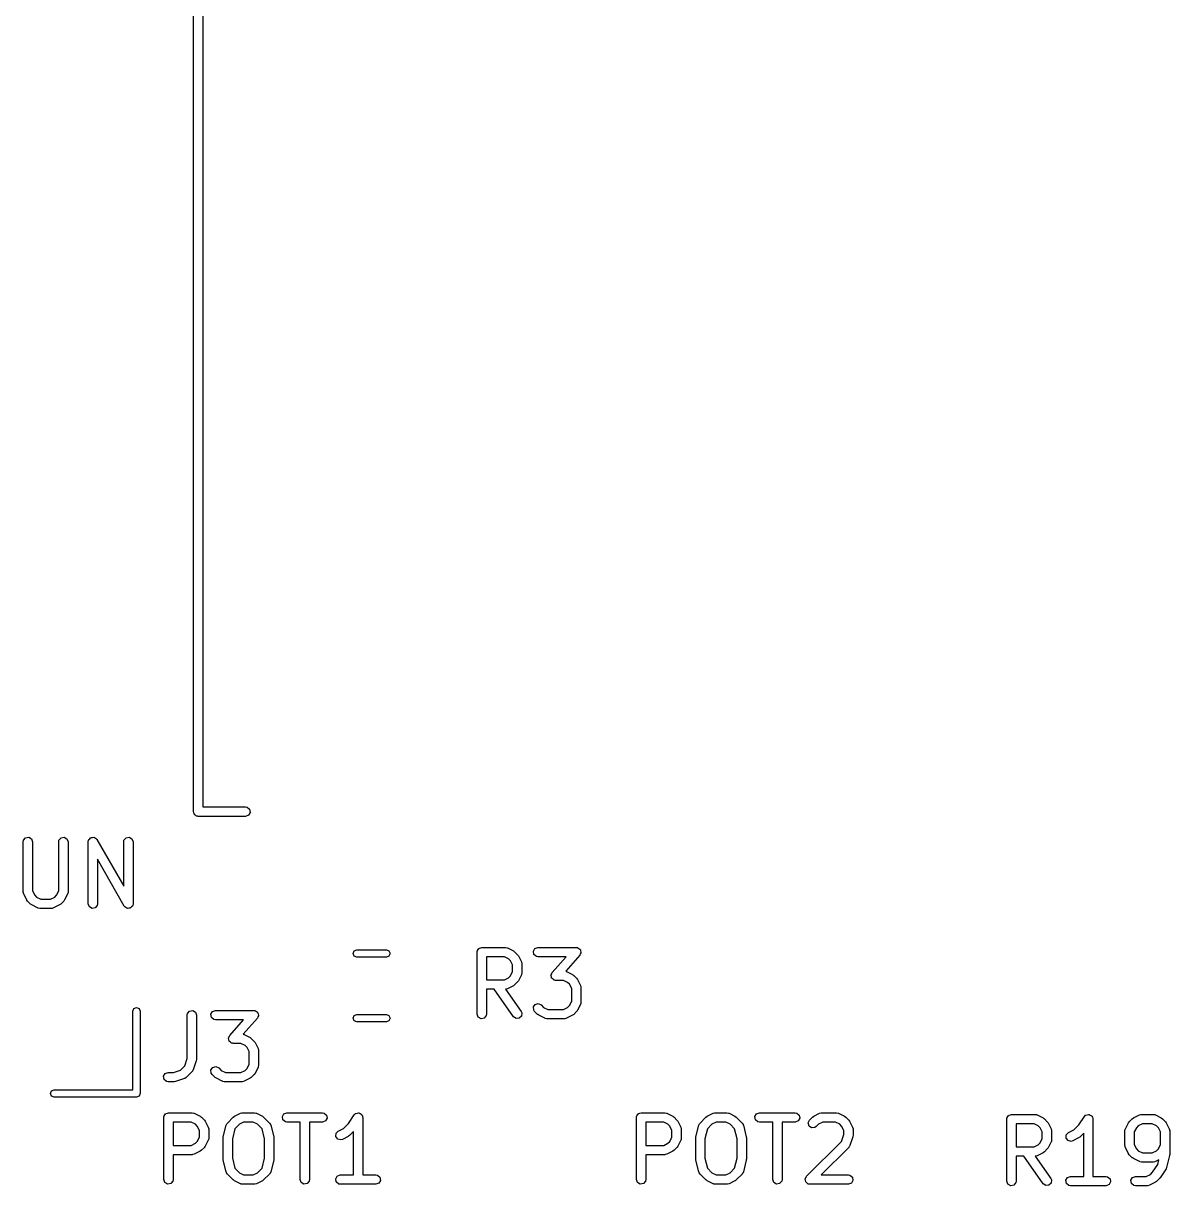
# Model space of a CAD drawing. Extents: x 111.7 to 186.3, y -145.9 to -70.4.
# Drawn here: x 162.81 to 181.3, y -122.47 to -103.73 of the extents above; entities that cross this region are included whole.
import ezdxf

# ---------------------------------------------------------------- set-up
doc = ezdxf.new("R2010")
doc.units = 0
doc.layers.add('BLACK', color=7, linetype='CONTINUOUS')

msp = doc.modelspace()

# ---------------------------------------------------------------- linework, layer by layer
at = {"layer": 'BLACK', "linetype": 'CONTINUOUS'}
for p, q in [((165.555, -116.444), (165.555, -100.442)), ((165.708, -100.518), (165.708, -116.368)), ((165.708, -116.368), (166.393, -116.368)), ((166.393, -116.368), (166.42, -116.372)), ((166.42, -116.372), (166.459, -116.406)), ((165.562, -116.463), (165.555, -116.444)), ((165.566, -116.482), (165.562, -116.463)), ((165.571, -116.487), (165.566, -116.482)), ((165.573, -116.493), (165.571, -116.487)), ((165.59, -116.503), (165.573, -116.493)), ((165.605, -116.516), (165.59, -116.503)), ((165.615, -116.517), (165.605, -116.516)), ((165.618, -116.519), (165.615, -116.517)), ((165.622, -116.518), (165.618, -116.519)), ((165.631, -116.52), (165.622, -116.518)), ((166.393, -116.52), (165.631, -116.52)), ((166.442, -116.502), (166.393, -116.52)), ((166.469, -116.457), (166.442, -116.502)), ((166.459, -116.406), (166.469, -116.457)), ((162.81, -116.93), (162.815, -116.904)), ((162.81, -117.739), (162.81, -116.93)), ((162.815, -116.904), (162.848, -116.865)), ((162.848, -116.865), (162.898, -116.856)), ((162.898, -116.856), (162.943, -116.882)), ((162.943, -116.882), (162.96, -116.93)), ((162.96, -116.93), (162.96, -117.722)), ((163.382, -116.93), (163.386, -116.904)), ((163.382, -117.722), (163.382, -116.93)), ((163.386, -116.904), (163.419, -116.865)), ((163.419, -116.865), (163.47, -116.856)), ((163.47, -116.856), (163.514, -116.882)), ((163.514, -116.882), (163.532, -116.93)), ((163.532, -116.93), (163.532, -117.739)), ((163.858, -116.93), (163.863, -116.904)), ((163.858, -117.93), (163.858, -116.93)), ((163.863, -116.904), (163.867, -116.899)), ((163.867, -116.899), (163.868, -116.892)), ((163.868, -116.892), (163.883, -116.88)), ((163.883, -116.88), (163.896, -116.865)), ((163.896, -116.865), (163.902, -116.864)), ((163.902, -116.864), (163.908, -116.859)), ((163.908, -116.859), (163.927, -116.859)), ((163.927, -116.859), (163.946, -116.856)), ((163.946, -116.856), (163.952, -116.859)), ((163.952, -116.859), (163.959, -116.859)), ((163.959, -116.859), (163.974, -116.872)), ((163.974, -116.872), (163.991, -116.882)), ((163.991, -116.882), (163.993, -116.888)), ((163.993, -116.888), (163.998, -116.893)), ((163.998, -116.893), (164.43, -117.647)), ((164.43, -116.93), (164.434, -116.904)), ((164.43, -117.647), (164.43, -116.93)), ((164.434, -116.904), (164.467, -116.865)), ((164.467, -116.865), (164.518, -116.856)), ((164.518, -116.856), (164.562, -116.882)), ((164.562, -116.882), (164.58, -116.93)), ((164.58, -116.93), (164.58, -117.93)), ((164.439, -117.967), (164.008, -117.212)), ((164.008, -117.212), (164.008, -117.93)), ((162.812, -117.744), (162.81, -117.739)), ((162.811, -117.748), (162.812, -117.744)), ((162.818, -117.773), (162.811, -117.748)), ((162.866, -117.868), (162.818, -117.773)), ((162.867, -117.869), (162.866, -117.868)), ((162.88, -117.888), (162.867, -117.869)), ((162.96, -117.722), (162.995, -117.79)), ((162.995, -117.79), (163.025, -117.821)), ((163.025, -117.821), (163.094, -117.855)), ((163.094, -117.855), (163.249, -117.855)), ((163.249, -117.855), (163.317, -117.821)), ((163.317, -117.821), (163.348, -117.79)), ((163.348, -117.79), (163.382, -117.722)), ((163.476, -117.868), (163.463, -117.886)), ((163.524, -117.773), (163.476, -117.868)), ((163.527, -117.765), (163.524, -117.768)), ((163.524, -117.768), (163.524, -117.773)), ((163.532, -117.739), (163.527, -117.765)), ((162.928, -117.935), (162.88, -117.888)), ((162.929, -117.936), (162.928, -117.935)), ((162.947, -117.949), (162.929, -117.936)), ((163.042, -117.997), (162.947, -117.949)), ((163.047, -117.997), (163.042, -117.997)), ((163.05, -118), (163.047, -117.997)), ((163.076, -118.005), (163.05, -118)), ((163.266, -118.005), (163.076, -118.005)), ((163.271, -118.003), (163.266, -118.005)), ((163.275, -118.004), (163.271, -118.003)), ((163.3, -117.997), (163.275, -118.004)), ((163.395, -117.949), (163.3, -117.997)), ((163.396, -117.948), (163.395, -117.949)), ((163.415, -117.935), (163.396, -117.948)), ((163.462, -117.888), (163.415, -117.935)), ((163.463, -117.886), (163.462, -117.888)), ((163.876, -117.978), (163.858, -117.93)), ((163.92, -118.004), (163.876, -117.978)), ((163.971, -117.995), (163.92, -118.004)), ((164.004, -117.955), (163.971, -117.995)), ((164.008, -117.93), (164.004, -117.955)), ((164.445, -117.972), (164.439, -117.967)), ((164.447, -117.978), (164.445, -117.972)), ((164.464, -117.988), (164.447, -117.978)), ((164.479, -118), (164.464, -117.988)), ((164.485, -118), (164.479, -118)), ((164.491, -118.004), (164.485, -118)), ((164.511, -118), (164.491, -118.004)), ((164.53, -118), (164.511, -118)), ((164.535, -117.996), (164.53, -118)), ((164.542, -117.995), (164.535, -117.996)), ((164.554, -117.98), (164.542, -117.995)), ((164.569, -117.968), (164.554, -117.98)), ((164.571, -117.961), (164.569, -117.968)), ((164.575, -117.955), (164.571, -117.961)), ((164.58, -117.93), (164.575, -117.955)), ((168.13, -118.73), (168.148, -118.688)), ((168.148, -118.773), (168.13, -118.73)), ((168.148, -118.688), (168.19, -118.67)), ((168.19, -118.79), (168.148, -118.773)), ((168.19, -118.67), (168.665, -118.67)), ((168.665, -118.79), (168.19, -118.79)), ((168.665, -118.67), (168.707, -118.688)), ((168.707, -118.773), (168.665, -118.79)), ((168.707, -118.688), (168.725, -118.73)), ((168.725, -118.73), (168.707, -118.773)), ((170.129, -118.708), (170.131, -118.698)), ((170.129, -119.708), (170.129, -118.708)), ((170.13, -118.695), (170.132, -118.692)), ((170.131, -118.698), (170.13, -118.695)), ((170.132, -118.692), (170.133, -118.682)), ((170.133, -118.682), (170.146, -118.667)), ((170.146, -118.667), (170.156, -118.65)), ((170.156, -118.65), (170.162, -118.648)), ((170.162, -118.648), (170.166, -118.643)), ((170.166, -118.643), (170.186, -118.639)), ((170.186, -118.639), (170.204, -118.633)), ((170.204, -118.633), (170.585, -118.633)), ((170.567, -118.783), (170.279, -118.783)), ((170.279, -118.783), (170.279, -119.157)), ((170.636, -118.817), (170.567, -118.783)), ((170.585, -118.633), (170.611, -118.637)), ((170.611, -118.637), (170.614, -118.64)), ((170.614, -118.64), (170.618, -118.641)), ((170.618, -118.641), (170.714, -118.688)), ((170.714, -118.688), (170.732, -118.702)), ((170.732, -118.702), (170.733, -118.702)), ((170.733, -118.702), (170.781, -118.75)), ((170.781, -118.75), (170.794, -118.768)), ((170.794, -118.768), (170.795, -118.77)), ((170.795, -118.77), (170.842, -118.865)), ((171.035, -118.695), (171.06, -118.65)), ((171.044, -118.745), (171.035, -118.695)), ((171.083, -118.778), (171.044, -118.745)), ((171.06, -118.65), (171.109, -118.633)), ((171.109, -118.783), (171.083, -118.778)), ((171.109, -118.633), (171.728, -118.633)), ((171.562, -118.783), (171.109, -118.783)), ((171.338, -119.039), (171.562, -118.783)), ((171.784, -118.757), (171.557, -119.017)), ((171.728, -118.633), (171.739, -118.635)), ((171.739, -118.635), (171.742, -118.634)), ((171.742, -118.634), (171.745, -118.636)), ((171.745, -118.636), (171.753, -118.637)), ((171.753, -118.637), (171.769, -118.65)), ((171.769, -118.65), (171.786, -118.661)), ((171.791, -118.738), (171.784, -118.757)), ((171.786, -118.661), (171.788, -118.666)), ((171.788, -118.666), (171.793, -118.67)), ((171.802, -118.721), (171.791, -118.738)), ((171.793, -118.67), (171.796, -118.69)), ((171.796, -118.69), (171.803, -118.709)), ((171.803, -118.709), (171.801, -118.715)), ((171.801, -118.715), (171.802, -118.721)), ((170.666, -118.847), (170.636, -118.817)), ((170.7, -118.916), (170.666, -118.847)), ((170.7, -119.023), (170.7, -118.916)), ((170.842, -118.865), (170.85, -118.89)), ((170.85, -118.89), (170.849, -118.894)), ((170.849, -118.894), (170.85, -118.898)), ((170.85, -118.898), (170.85, -119.041)), ((170.279, -119.157), (170.567, -119.157)), ((170.567, -119.157), (170.636, -119.122)), ((170.636, -119.122), (170.666, -119.092)), ((170.666, -119.092), (170.7, -119.023)), ((170.795, -119.17), (170.781, -119.188)), ((170.842, -119.075), (170.795, -119.17)), ((170.843, -119.07), (170.842, -119.075)), ((170.846, -119.067), (170.843, -119.07)), ((170.85, -119.041), (170.846, -119.067)), ((171.319, -119.087), (171.322, -119.082)), ((171.326, -119.106), (171.319, -119.087)), ((171.321, -119.076), (171.331, -119.058)), ((171.322, -119.082), (171.321, -119.076)), ((171.329, -119.126), (171.326, -119.106)), ((171.334, -119.13), (171.329, -119.126)), ((171.331, -119.058), (171.338, -119.039)), ((171.336, -119.136), (171.334, -119.13)), ((171.353, -119.146), (171.336, -119.136)), ((171.369, -119.159), (171.353, -119.146)), ((171.377, -119.161), (171.369, -119.159)), ((171.38, -119.162), (171.377, -119.161)), ((171.383, -119.162), (171.38, -119.162)), ((171.394, -119.164), (171.383, -119.162)), ((171.52, -119.164), (171.394, -119.164)), ((171.588, -119.198), (171.52, -119.164)), ((171.557, -119.017), (171.563, -119.018)), ((171.563, -119.018), (171.566, -119.021)), ((171.566, -119.021), (171.571, -119.022)), ((171.571, -119.022), (171.666, -119.069)), ((171.666, -119.069), (171.684, -119.083)), ((171.684, -119.083), (171.686, -119.083)), ((171.686, -119.083), (171.733, -119.131)), ((171.733, -119.131), (171.746, -119.149)), ((171.746, -119.149), (171.747, -119.15)), ((171.747, -119.15), (171.795, -119.246)), ((170.403, -119.307), (170.279, -119.307)), ((170.279, -119.307), (170.279, -119.708)), ((170.714, -119.751), (170.403, -119.307)), ((170.589, -119.305), (170.586, -119.306)), ((170.586, -119.306), (170.837, -119.665)), ((170.593, -119.306), (170.589, -119.305)), ((170.618, -119.299), (170.593, -119.306)), ((170.714, -119.251), (170.618, -119.299)), ((170.715, -119.25), (170.714, -119.251)), ((170.733, -119.237), (170.715, -119.25)), ((170.781, -119.189), (170.733, -119.237)), ((170.781, -119.188), (170.781, -119.189)), ((171.618, -119.228), (171.588, -119.198)), ((171.653, -119.297), (171.618, -119.228)), ((171.653, -119.5), (171.653, -119.297)), ((171.795, -119.246), (171.802, -119.271)), ((171.802, -119.271), (171.801, -119.275)), ((171.801, -119.275), (171.803, -119.279)), ((171.803, -119.279), (171.803, -119.517)), ((171.036, -119.593), (171.066, -119.551)), ((171.066, -119.551), (171.115, -119.538)), ((171.115, -119.538), (171.162, -119.56)), ((171.162, -119.56), (171.201, -119.599)), ((171.618, -119.568), (171.653, -119.5)), ((171.795, -119.551), (171.747, -119.646)), ((171.798, -119.543), (171.795, -119.546)), ((171.795, -119.546), (171.795, -119.551)), ((171.803, -119.517), (171.798, -119.543)), ((164.577, -119.659), (164.595, -119.617)), ((164.577, -120.929), (164.577, -119.659)), ((164.595, -119.617), (164.637, -119.599)), ((164.637, -119.599), (164.679, -119.617)), ((164.679, -119.617), (164.697, -119.659)), ((164.697, -119.659), (164.697, -120.989)), ((165.454, -119.724), (165.458, -119.698)), ((165.454, -120.426), (165.454, -119.724)), ((165.458, -119.698), (165.491, -119.659)), ((165.491, -119.659), (165.542, -119.65)), ((165.542, -119.65), (165.586, -119.676)), ((165.586, -119.676), (165.604, -119.724)), ((165.604, -119.724), (165.604, -120.438)), ((165.836, -119.711), (165.861, -119.666)), ((165.845, -119.761), (165.836, -119.711)), ((165.861, -119.666), (165.91, -119.649)), ((165.91, -119.649), (166.529, -119.649)), ((166.529, -119.649), (166.54, -119.651)), ((166.54, -119.651), (166.543, -119.65)), ((166.543, -119.65), (166.546, -119.652)), ((166.546, -119.652), (166.554, -119.653)), ((166.554, -119.653), (166.57, -119.666)), ((166.57, -119.666), (166.587, -119.677)), ((166.587, -119.677), (166.589, -119.682)), ((166.589, -119.682), (166.594, -119.686)), ((166.603, -119.737), (166.592, -119.754)), ((166.594, -119.686), (166.597, -119.706)), ((166.597, -119.706), (166.604, -119.725)), ((166.604, -119.725), (166.601, -119.731)), ((166.601, -119.731), (166.603, -119.737)), ((168.13, -119.775), (168.148, -119.733)), ((168.148, -119.733), (168.19, -119.715)), ((168.19, -119.715), (168.665, -119.715)), ((168.665, -119.715), (168.707, -119.733)), ((168.707, -119.733), (168.725, -119.775)), ((170.146, -119.756), (170.129, -119.708)), ((170.274, -119.733), (170.241, -119.773)), ((170.279, -119.708), (170.274, -119.733)), ((170.843, -119.74), (170.807, -119.776)), ((170.837, -119.665), (170.848, -119.688)), ((170.848, -119.688), (170.843, -119.74)), ((171.041, -119.644), (171.036, -119.593)), ((171.056, -119.666), (171.041, -119.644)), ((171.103, -119.713), (171.056, -119.666)), ((171.105, -119.714), (171.103, -119.713)), ((171.123, -119.727), (171.105, -119.714)), ((171.218, -119.775), (171.123, -119.727)), ((171.201, -119.599), (171.269, -119.633)), ((171.269, -119.633), (171.52, -119.633)), ((171.52, -119.633), (171.588, -119.599)), ((171.666, -119.727), (171.571, -119.775)), ((171.588, -119.599), (171.618, -119.568)), ((171.667, -119.726), (171.666, -119.727)), ((171.686, -119.713), (171.667, -119.726)), ((171.733, -119.666), (171.686, -119.713)), ((171.734, -119.664), (171.733, -119.666)), ((171.747, -119.646), (171.734, -119.664)), ((165.884, -119.794), (165.845, -119.761)), ((165.91, -119.799), (165.884, -119.794)), ((166.363, -119.799), (165.91, -119.799)), ((166.139, -120.055), (166.363, -119.799)), ((166.585, -119.773), (166.358, -120.033)), ((166.592, -119.754), (166.585, -119.773)), ((168.148, -119.818), (168.13, -119.775)), ((168.19, -119.835), (168.148, -119.818)), ((168.665, -119.835), (168.19, -119.835)), ((168.707, -119.818), (168.665, -119.835)), ((168.725, -119.775), (168.707, -119.818)), ((170.191, -119.782), (170.146, -119.756)), ((170.241, -119.773), (170.191, -119.782)), ((170.756, -119.78), (170.714, -119.751)), ((170.807, -119.776), (170.756, -119.78)), ((171.222, -119.775), (171.218, -119.775)), ((171.226, -119.778), (171.222, -119.775)), ((171.252, -119.783), (171.226, -119.778)), ((171.537, -119.783), (171.252, -119.783)), ((171.541, -119.781), (171.537, -119.783)), ((171.546, -119.782), (171.541, -119.781)), ((171.571, -119.775), (171.546, -119.782)), ((166.12, -120.103), (166.123, -120.098)), ((166.127, -120.122), (166.12, -120.103)), ((166.121, -120.092), (166.132, -120.074)), ((166.123, -120.098), (166.121, -120.092)), ((166.13, -120.142), (166.127, -120.122)), ((166.132, -120.074), (166.139, -120.055)), ((166.358, -120.033), (166.364, -120.034)), ((166.364, -120.034), (166.367, -120.037)), ((166.367, -120.037), (166.372, -120.038)), ((166.372, -120.038), (166.467, -120.085)), ((166.467, -120.085), (166.485, -120.099)), ((166.485, -120.099), (166.486, -120.099)), ((166.486, -120.099), (166.534, -120.147)), ((166.135, -120.146), (166.13, -120.142)), ((166.137, -120.152), (166.135, -120.146)), ((166.154, -120.162), (166.137, -120.152)), ((166.17, -120.175), (166.154, -120.162)), ((166.178, -120.177), (166.17, -120.175)), ((166.181, -120.178), (166.178, -120.177)), ((166.184, -120.178), (166.181, -120.178)), ((166.195, -120.18), (166.184, -120.178)), ((166.32, -120.18), (166.195, -120.18)), ((166.389, -120.214), (166.32, -120.18)), ((166.419, -120.244), (166.389, -120.214)), ((166.454, -120.313), (166.419, -120.244)), ((166.534, -120.147), (166.547, -120.165)), ((166.547, -120.165), (166.548, -120.166)), ((166.548, -120.166), (166.596, -120.262)), ((166.596, -120.262), (166.603, -120.287)), ((166.603, -120.287), (166.602, -120.291)), ((166.602, -120.291), (166.604, -120.295)), ((166.604, -120.295), (166.604, -120.533)), ((165.415, -120.54), (165.454, -120.426)), ((165.6, -120.462), (165.552, -120.605)), ((165.604, -120.438), (165.6, -120.46)), ((165.6, -120.46), (165.6, -120.462)), ((166.454, -120.516), (166.454, -120.313)), ((165.074, -120.711), (165.1, -120.666)), ((165.1, -120.666), (165.148, -120.649)), ((165.148, -120.649), (165.231, -120.649)), ((165.231, -120.649), (165.345, -120.611)), ((165.345, -120.611), (165.415, -120.54)), ((165.534, -120.634), (165.439, -120.729)), ((165.536, -120.63), (165.534, -120.634)), ((165.54, -120.628), (165.536, -120.63)), ((165.552, -120.605), (165.54, -120.628)), ((165.837, -120.609), (165.867, -120.567)), ((165.842, -120.66), (165.837, -120.609)), ((165.857, -120.682), (165.842, -120.66)), ((165.904, -120.729), (165.857, -120.682)), ((165.867, -120.567), (165.916, -120.554)), ((165.916, -120.554), (165.963, -120.576)), ((165.963, -120.576), (166.002, -120.615)), ((166.002, -120.615), (166.07, -120.649)), ((166.07, -120.649), (166.32, -120.649)), ((166.32, -120.649), (166.389, -120.615)), ((166.389, -120.615), (166.419, -120.584)), ((166.419, -120.584), (166.454, -120.516)), ((166.534, -120.682), (166.486, -120.729)), ((166.535, -120.68), (166.534, -120.682)), ((166.548, -120.662), (166.535, -120.68)), ((166.596, -120.567), (166.548, -120.662)), ((166.599, -120.559), (166.596, -120.562)), ((166.596, -120.562), (166.596, -120.567)), ((166.604, -120.533), (166.599, -120.559)), ((165.083, -120.761), (165.074, -120.711)), ((165.122, -120.794), (165.083, -120.761)), ((165.148, -120.799), (165.122, -120.794)), ((165.243, -120.799), (165.148, -120.799)), ((165.244, -120.798), (165.243, -120.799)), ((165.267, -120.795), (165.244, -120.798)), ((165.41, -120.747), (165.267, -120.795)), ((165.413, -120.745), (165.41, -120.747)), ((165.418, -120.744), (165.413, -120.745)), ((165.439, -120.729), (165.418, -120.744)), ((165.906, -120.73), (165.904, -120.729)), ((165.924, -120.743), (165.906, -120.73)), ((166.019, -120.791), (165.924, -120.743)), ((166.023, -120.791), (166.019, -120.791)), ((166.027, -120.794), (166.023, -120.791)), ((166.052, -120.799), (166.027, -120.794)), ((166.338, -120.799), (166.052, -120.799)), ((166.342, -120.797), (166.338, -120.799)), ((166.347, -120.798), (166.342, -120.797)), ((166.372, -120.791), (166.347, -120.798)), ((166.467, -120.743), (166.372, -120.791)), ((166.468, -120.742), (166.467, -120.743)), ((166.486, -120.729), (166.468, -120.742)), ((163.247, -120.989), (163.265, -120.947)), ((163.265, -121.031), (163.247, -120.989)), ((163.265, -120.947), (163.307, -120.929)), ((163.307, -121.049), (163.265, -121.031)), ((163.307, -120.929), (164.577, -120.929)), ((164.637, -121.049), (163.307, -121.049)), ((164.679, -121.031), (164.637, -121.049)), ((164.697, -120.989), (164.679, -121.031)), ((165.077, -121.373), (165.079, -121.364)), ((165.077, -122.376), (165.077, -121.373)), ((165.078, -121.36), (165.08, -121.357)), ((165.079, -121.364), (165.078, -121.36)), ((165.08, -121.357), (165.082, -121.348)), ((165.082, -121.348), (165.094, -121.333)), ((165.094, -121.333), (165.104, -121.316)), ((165.104, -121.316), (165.11, -121.314)), ((165.11, -121.314), (165.115, -121.308)), ((165.115, -121.308), (165.134, -121.305)), ((165.134, -121.305), (165.152, -121.298)), ((165.152, -121.298), (165.534, -121.298)), ((165.534, -121.298), (165.56, -121.303)), ((165.56, -121.303), (165.563, -121.306)), ((165.563, -121.306), (165.568, -121.306)), ((165.568, -121.306), (165.663, -121.354)), ((165.663, -121.354), (165.681, -121.367)), ((165.681, -121.367), (165.683, -121.368)), ((165.683, -121.368), (165.73, -121.416)), ((165.73, -121.416), (165.743, -121.434)), ((165.743, -121.434), (165.744, -121.435)), ((165.744, -121.435), (165.792, -121.531)), ((166.102, -121.464), (166.197, -121.368)), ((166.197, -121.368), (166.216, -121.355)), ((166.216, -121.355), (166.217, -121.354)), ((166.217, -121.354), (166.312, -121.306)), ((166.312, -121.306), (166.337, -121.299)), ((166.337, -121.299), (166.342, -121.3)), ((166.342, -121.3), (166.346, -121.298)), ((166.346, -121.298), (166.537, -121.298)), ((166.537, -121.298), (166.562, -121.303)), ((166.562, -121.303), (166.566, -121.306)), ((166.566, -121.306), (166.57, -121.306)), ((166.57, -121.306), (166.666, -121.354)), ((166.666, -121.354), (166.684, -121.367)), ((166.684, -121.367), (166.685, -121.368)), ((166.685, -121.368), (166.781, -121.464)), ((166.988, -121.36), (167.014, -121.316)), ((166.997, -121.411), (166.988, -121.36)), ((167.036, -121.444), (166.997, -121.411)), ((167.014, -121.316), (167.062, -121.298)), ((167.062, -121.298), (167.635, -121.298)), ((167.635, -121.298), (167.661, -121.303)), ((167.683, -121.431), (167.635, -121.448)), ((167.661, -121.303), (167.7, -121.336)), ((167.709, -121.386), (167.683, -121.431)), ((167.7, -121.336), (167.709, -121.386)), ((168.054, -121.469), (168.146, -121.332)), ((168.146, -121.332), (168.164, -121.313)), ((168.164, -121.313), (168.168, -121.312)), ((168.168, -121.312), (168.171, -121.308)), ((168.171, -121.308), (168.192, -121.305)), ((168.192, -121.305), (168.213, -121.298)), ((168.213, -121.298), (168.217, -121.3)), ((168.217, -121.3), (168.221, -121.299)), ((168.221, -121.299), (168.24, -121.31)), ((168.24, -121.31), (168.26, -121.319)), ((168.26, -121.319), (168.262, -121.323)), ((168.262, -121.323), (168.266, -121.325)), ((168.266, -121.325), (168.273, -121.346)), ((168.273, -121.346), (168.283, -121.365)), ((168.283, -121.365), (168.282, -121.369)), ((168.282, -121.369), (168.283, -121.373)), ((168.283, -121.373), (168.283, -122.301)), ((172.697, -121.373), (172.699, -121.364)), ((172.697, -122.376), (172.697, -121.373)), ((172.698, -121.36), (172.7, -121.357)), ((172.699, -121.364), (172.698, -121.36)), ((172.7, -121.357), (172.702, -121.348)), ((172.702, -121.348), (172.714, -121.333)), ((172.714, -121.333), (172.724, -121.316)), ((172.724, -121.316), (172.73, -121.314)), ((172.73, -121.314), (172.735, -121.308)), ((172.735, -121.308), (172.754, -121.305)), ((172.754, -121.305), (172.772, -121.298)), ((172.772, -121.298), (173.154, -121.298)), ((173.154, -121.298), (173.18, -121.303)), ((173.18, -121.303), (173.183, -121.306)), ((173.183, -121.306), (173.188, -121.306)), ((173.188, -121.306), (173.283, -121.354)), ((173.283, -121.354), (173.301, -121.367)), ((173.301, -121.367), (173.303, -121.368)), ((173.303, -121.368), (173.35, -121.416)), ((173.35, -121.416), (173.363, -121.434)), ((173.363, -121.434), (173.364, -121.435)), ((173.364, -121.435), (173.412, -121.531)), ((173.722, -121.464), (173.817, -121.368)), ((173.817, -121.368), (173.836, -121.355)), ((173.836, -121.355), (173.837, -121.354)), ((173.837, -121.354), (173.932, -121.306)), ((173.932, -121.306), (173.957, -121.299)), ((173.957, -121.299), (173.962, -121.3)), ((173.962, -121.3), (173.966, -121.298)), ((173.966, -121.298), (174.157, -121.298)), ((174.157, -121.298), (174.182, -121.303)), ((174.182, -121.303), (174.186, -121.306)), ((174.186, -121.306), (174.19, -121.306)), ((174.19, -121.306), (174.286, -121.354)), ((174.286, -121.354), (174.304, -121.367)), ((174.304, -121.367), (174.305, -121.368)), ((174.305, -121.368), (174.401, -121.464)), ((174.608, -121.36), (174.634, -121.316)), ((174.617, -121.411), (174.608, -121.36)), ((174.656, -121.444), (174.617, -121.411)), ((174.634, -121.316), (174.682, -121.298)), ((174.682, -121.298), (175.255, -121.298)), ((175.255, -121.298), (175.281, -121.303)), ((175.303, -121.431), (175.255, -121.448)), ((175.281, -121.303), (175.32, -121.336)), ((175.329, -121.386), (175.303, -121.431)), ((175.32, -121.336), (175.329, -121.386)), ((175.467, -121.462), (175.489, -121.416)), ((175.489, -121.416), (175.536, -121.368)), ((175.536, -121.368), (175.555, -121.355)), ((175.555, -121.355), (175.556, -121.354)), ((175.556, -121.354), (175.651, -121.306)), ((175.651, -121.306), (175.676, -121.299)), ((175.676, -121.299), (175.681, -121.3)), ((175.681, -121.3), (175.685, -121.298)), ((175.685, -121.298), (175.924, -121.298)), ((175.924, -121.298), (175.949, -121.303)), ((175.949, -121.303), (175.953, -121.306)), ((175.953, -121.306), (175.957, -121.306)), ((175.957, -121.306), (176.053, -121.354)), ((176.053, -121.354), (176.071, -121.367)), ((176.071, -121.367), (176.072, -121.368)), ((176.072, -121.368), (176.12, -121.416)), ((176.12, -121.416), (176.133, -121.434)), ((176.133, -121.434), (176.134, -121.435)), ((176.134, -121.435), (176.182, -121.531)), ((178.67, -121.4), (178.671, -121.39)), ((178.67, -122.4), (178.67, -121.4)), ((178.671, -121.387), (178.673, -121.384)), ((178.671, -121.39), (178.671, -121.387)), ((178.673, -121.384), (178.674, -121.374)), ((178.674, -121.374), (178.687, -121.359)), ((178.687, -121.359), (178.697, -121.342)), ((178.697, -121.342), (178.703, -121.34)), ((178.703, -121.34), (178.707, -121.335)), ((178.707, -121.335), (178.726, -121.331)), ((178.726, -121.331), (178.745, -121.325)), ((178.745, -121.325), (179.126, -121.325)), ((179.126, -121.325), (179.151, -121.329)), ((179.151, -121.329), (179.155, -121.332)), ((179.155, -121.332), (179.159, -121.333)), ((179.159, -121.333), (179.254, -121.38)), ((179.254, -121.38), (179.272, -121.394)), ((179.272, -121.394), (179.274, -121.394)), ((179.274, -121.394), (179.322, -121.442)), ((179.829, -121.495), (179.92, -121.358)), ((179.92, -121.358), (179.938, -121.339)), ((179.938, -121.339), (179.943, -121.338)), ((179.943, -121.338), (179.945, -121.335)), ((179.945, -121.335), (179.967, -121.331)), ((179.967, -121.331), (179.988, -121.325)), ((179.988, -121.325), (179.992, -121.327)), ((179.992, -121.327), (179.996, -121.326)), ((179.996, -121.326), (180.015, -121.337)), ((180.015, -121.337), (180.035, -121.346)), ((180.035, -121.346), (180.037, -121.349)), ((180.037, -121.349), (180.04, -121.352)), ((180.04, -121.352), (180.048, -121.372)), ((180.048, -121.372), (180.057, -121.392)), ((180.057, -121.392), (180.056, -121.396)), ((180.056, -121.396), (180.058, -121.4)), ((180.058, -121.4), (180.058, -122.325)), ((180.644, -121.442), (180.692, -121.394)), ((180.692, -121.394), (180.71, -121.382)), ((180.71, -121.382), (180.711, -121.38)), ((180.711, -121.38), (180.806, -121.333)), ((180.806, -121.333), (180.831, -121.325)), ((180.831, -121.325), (180.836, -121.326)), ((180.836, -121.326), (180.84, -121.325)), ((180.84, -121.325), (181.03, -121.325)), ((181.03, -121.325), (181.056, -121.329)), ((181.056, -121.329), (181.06, -121.332)), ((181.06, -121.332), (181.064, -121.333)), ((181.064, -121.333), (181.159, -121.38)), ((181.159, -121.38), (181.177, -121.394)), ((181.177, -121.394), (181.179, -121.394)), ((181.179, -121.394), (181.226, -121.442)), ((165.516, -121.448), (165.227, -121.448)), ((165.227, -121.448), (165.227, -121.824)), ((165.585, -121.483), (165.516, -121.448)), ((165.616, -121.513), (165.585, -121.483)), ((165.65, -121.582), (165.616, -121.513)), ((165.65, -121.69), (165.65, -121.582)), ((165.792, -121.531), (165.8, -121.556)), ((165.8, -121.556), (165.799, -121.56)), ((165.799, -121.56), (165.8, -121.564)), ((165.8, -121.564), (165.8, -121.708)), ((166.034, -121.689), (166.082, -121.498)), ((166.082, -121.498), (166.093, -121.475)), ((166.093, -121.475), (166.099, -121.47)), ((166.099, -121.47), (166.102, -121.464)), ((166.223, -121.555), (166.182, -121.717)), ((166.295, -121.483), (166.223, -121.555)), ((166.364, -121.448), (166.295, -121.483)), ((166.519, -121.448), (166.364, -121.448)), ((166.588, -121.483), (166.519, -121.448)), ((166.66, -121.555), (166.588, -121.483)), ((166.701, -121.717), (166.66, -121.555)), ((166.781, -121.464), (166.796, -121.485)), ((166.796, -121.485), (166.796, -121.492)), ((166.796, -121.492), (166.801, -121.498)), ((166.801, -121.498), (166.848, -121.689)), ((167.062, -121.448), (167.036, -121.444)), ((167.274, -121.448), (167.062, -121.448)), ((167.274, -122.376), (167.274, -121.448)), ((167.635, -121.448), (167.424, -121.448)), ((167.424, -121.448), (167.424, -122.376)), ((167.853, -121.63), (167.888, -121.593)), ((167.888, -121.593), (167.973, -121.55)), ((167.973, -121.55), (168.054, -121.469)), ((168.133, -121.602), (168.07, -121.665)), ((168.133, -122.301), (168.133, -121.602)), ((173.136, -121.448), (172.847, -121.448)), ((172.847, -121.448), (172.847, -121.824)), ((173.205, -121.483), (173.136, -121.448)), ((173.236, -121.513), (173.205, -121.483)), ((173.27, -121.582), (173.236, -121.513)), ((173.27, -121.69), (173.27, -121.582)), ((173.412, -121.531), (173.42, -121.556)), ((173.42, -121.556), (173.419, -121.56)), ((173.419, -121.56), (173.42, -121.564)), ((173.42, -121.564), (173.42, -121.708)), ((173.654, -121.689), (173.702, -121.498)), ((173.702, -121.498), (173.713, -121.475)), ((173.713, -121.475), (173.719, -121.47)), ((173.719, -121.47), (173.722, -121.464)), ((173.843, -121.555), (173.802, -121.717)), ((173.915, -121.483), (173.843, -121.555)), ((173.984, -121.448), (173.915, -121.483)), ((174.139, -121.448), (173.984, -121.448)), ((174.208, -121.483), (174.139, -121.448)), ((174.28, -121.555), (174.208, -121.483)), ((174.321, -121.717), (174.28, -121.555)), ((174.401, -121.464), (174.416, -121.485)), ((174.416, -121.485), (174.416, -121.492)), ((174.416, -121.492), (174.421, -121.498)), ((174.421, -121.498), (174.468, -121.689)), ((174.682, -121.448), (174.656, -121.444)), ((174.894, -121.448), (174.682, -121.448)), ((174.894, -122.376), (174.894, -121.448)), ((175.255, -121.448), (175.044, -121.448)), ((175.044, -121.448), (175.044, -122.376)), ((175.48, -121.512), (175.467, -121.462)), ((175.522, -121.541), (175.48, -121.512)), ((175.573, -121.537), (175.522, -121.541)), ((175.595, -121.522), (175.573, -121.537)), ((175.634, -121.483), (175.595, -121.522)), ((175.703, -121.448), (175.634, -121.483)), ((175.906, -121.448), (175.703, -121.448)), ((175.975, -121.483), (175.906, -121.448)), ((176.005, -121.513), (175.975, -121.483)), ((176.04, -121.582), (176.005, -121.513)), ((176.04, -121.648), (176.04, -121.582)), ((176.182, -121.531), (176.189, -121.556)), ((176.189, -121.556), (176.188, -121.56)), ((176.188, -121.56), (176.19, -121.564)), ((176.19, -121.564), (176.19, -121.66)), ((179.108, -121.475), (178.82, -121.475)), ((178.82, -121.475), (178.82, -121.849)), ((179.176, -121.509), (179.108, -121.475)), ((179.207, -121.539), (179.176, -121.509)), ((179.241, -121.608), (179.207, -121.539)), ((179.241, -121.715), (179.241, -121.608)), ((179.322, -121.442), (179.334, -121.46)), ((179.334, -121.46), (179.336, -121.462)), ((179.336, -121.462), (179.383, -121.557)), ((179.383, -121.557), (179.391, -121.582)), ((179.391, -121.582), (179.39, -121.586)), ((179.39, -121.586), (179.391, -121.59)), ((179.391, -121.59), (179.391, -121.733)), ((179.628, -121.656), (179.664, -121.618)), ((179.664, -121.618), (179.748, -121.576)), ((179.748, -121.576), (179.829, -121.495)), ((180.574, -121.59), (180.579, -121.565)), ((180.574, -121.828), (180.574, -121.59)), ((180.579, -121.565), (180.582, -121.561)), ((180.582, -121.557), (180.63, -121.462)), ((180.582, -121.561), (180.582, -121.557)), ((180.63, -121.462), (180.643, -121.444)), ((180.643, -121.444), (180.644, -121.442)), ((180.759, -121.539), (180.724, -121.608)), ((180.724, -121.608), (180.724, -121.811)), ((180.789, -121.509), (180.759, -121.539)), ((180.858, -121.475), (180.789, -121.509)), ((181.013, -121.475), (180.858, -121.475)), ((181.081, -121.509), (181.013, -121.475)), ((181.112, -121.539), (181.081, -121.509)), ((181.146, -121.608), (181.112, -121.539)), ((181.146, -121.811), (181.146, -121.608)), ((181.226, -121.442), (181.239, -121.46)), ((181.239, -121.46), (181.24, -121.462)), ((181.24, -121.462), (181.288, -121.557)), ((181.288, -121.557), (181.295, -121.582)), ((181.295, -121.582), (181.294, -121.586)), ((181.294, -121.586), (181.296, -121.59)), ((181.296, -121.59), (181.296, -121.971)), ((165.516, -121.824), (165.585, -121.789)), ((165.585, -121.789), (165.616, -121.759)), ((165.616, -121.759), (165.65, -121.69)), ((165.792, -121.741), (165.744, -121.837)), ((165.793, -121.737), (165.792, -121.741)), ((165.796, -121.733), (165.793, -121.737)), ((165.8, -121.708), (165.796, -121.733)), ((166.032, -121.708), (166.035, -121.693)), ((166.032, -122.042), (166.032, -121.708)), ((166.035, -121.693), (166.034, -121.689)), ((166.182, -121.717), (166.182, -122.033)), ((166.701, -122.033), (166.701, -121.717)), ((166.848, -121.689), (166.849, -121.704)), ((166.849, -121.704), (166.851, -121.708)), ((166.851, -121.708), (166.851, -122.042)), ((167.85, -121.681), (167.853, -121.63)), ((167.88, -121.722), (167.85, -121.681)), ((167.93, -121.734), (167.88, -121.722)), ((167.955, -121.727), (167.93, -121.734)), ((168.051, -121.679), (167.955, -121.727)), ((168.052, -121.678), (168.051, -121.679)), ((168.07, -121.665), (168.052, -121.678)), ((173.136, -121.824), (173.205, -121.789)), ((173.205, -121.789), (173.236, -121.759)), ((173.236, -121.759), (173.27, -121.69)), ((173.412, -121.741), (173.364, -121.837)), ((173.413, -121.737), (173.412, -121.741)), ((173.416, -121.733), (173.413, -121.737)), ((173.42, -121.708), (173.416, -121.733)), ((173.652, -121.708), (173.655, -121.693)), ((173.652, -122.042), (173.652, -121.708)), ((173.655, -121.693), (173.654, -121.689)), ((173.802, -121.717), (173.802, -122.033)), ((174.321, -122.033), (174.321, -121.717)), ((174.468, -121.689), (174.469, -121.704)), ((174.469, -121.704), (174.471, -121.708)), ((174.471, -121.708), (174.471, -122.042)), ((175.441, -122.323), (176.001, -121.763)), ((176.001, -121.763), (176.04, -121.648)), ((176.186, -121.684), (176.138, -121.827)), ((176.19, -121.66), (176.186, -121.682)), ((176.186, -121.682), (176.186, -121.684)), ((179.176, -121.814), (179.207, -121.784)), ((179.207, -121.784), (179.241, -121.715)), ((179.383, -121.767), (179.336, -121.862)), ((179.384, -121.762), (179.383, -121.767)), ((179.387, -121.759), (179.384, -121.762)), ((179.391, -121.733), (179.387, -121.759)), ((179.625, -121.707), (179.628, -121.656)), ((179.656, -121.748), (179.625, -121.707)), ((179.706, -121.76), (179.656, -121.748)), ((179.731, -121.753), (179.706, -121.76)), ((179.826, -121.705), (179.731, -121.753)), ((179.827, -121.704), (179.826, -121.705)), ((179.845, -121.691), (179.827, -121.704)), ((179.908, -121.629), (179.845, -121.691)), ((179.908, -122.325), (179.908, -121.629)), ((165.227, -121.824), (165.516, -121.824)), ((165.534, -121.974), (165.227, -121.974)), ((165.227, -121.974), (165.227, -122.376)), ((165.538, -121.972), (165.534, -121.974)), ((165.543, -121.973), (165.538, -121.972)), ((165.568, -121.966), (165.543, -121.973)), ((165.663, -121.918), (165.568, -121.966)), ((165.664, -121.917), (165.663, -121.918)), ((165.683, -121.904), (165.664, -121.917)), ((165.73, -121.856), (165.683, -121.904)), ((165.731, -121.855), (165.73, -121.856)), ((165.744, -121.837), (165.731, -121.855)), ((172.847, -121.824), (173.136, -121.824)), ((173.154, -121.974), (172.847, -121.974)), ((172.847, -121.974), (172.847, -122.376)), ((173.158, -121.972), (173.154, -121.974)), ((173.163, -121.973), (173.158, -121.972)), ((173.188, -121.966), (173.163, -121.973)), ((173.283, -121.918), (173.188, -121.966)), ((173.284, -121.917), (173.283, -121.918)), ((173.303, -121.904), (173.284, -121.917)), ((173.35, -121.856), (173.303, -121.904)), ((173.351, -121.855), (173.35, -121.856)), ((173.364, -121.837), (173.351, -121.855)), ((176.12, -121.856), (175.675, -122.301)), ((176.122, -121.852), (176.12, -121.856)), ((176.126, -121.85), (176.122, -121.852)), ((176.138, -121.827), (176.126, -121.85)), ((178.82, -121.849), (179.108, -121.849)), ((179.108, -121.849), (179.176, -121.814)), ((179.13, -121.997), (179.127, -121.998)), ((179.134, -121.998), (179.13, -121.997)), ((179.159, -121.991), (179.134, -121.998)), ((179.254, -121.943), (179.159, -121.991)), ((179.256, -121.942), (179.254, -121.943)), ((179.274, -121.929), (179.256, -121.942)), ((179.322, -121.881), (179.274, -121.929)), ((179.336, -121.862), (179.322, -121.88)), ((179.322, -121.88), (179.322, -121.881)), ((180.576, -121.833), (180.574, -121.828)), ((180.575, -121.837), (180.576, -121.833)), ((180.582, -121.862), (180.575, -121.837)), ((180.63, -121.957), (180.582, -121.862)), ((180.631, -121.958), (180.63, -121.957)), ((180.644, -121.977), (180.631, -121.958)), ((180.692, -122.024), (180.644, -121.977)), ((180.724, -121.811), (180.759, -121.879)), ((180.759, -121.879), (180.789, -121.91)), ((180.789, -121.91), (180.858, -121.944)), ((180.858, -121.944), (181.013, -121.944)), ((181.013, -121.944), (181.081, -121.91)), ((181.081, -121.91), (181.112, -121.879)), ((181.112, -121.879), (181.146, -121.811)), ((181.294, -121.989), (181.246, -122.18)), ((181.296, -121.971), (181.293, -121.986)), ((181.293, -121.986), (181.294, -121.989)), ((166.033, -122.045), (166.032, -122.042)), ((166.034, -122.06), (166.033, -122.045)), ((166.082, -122.251), (166.034, -122.06)), ((166.182, -122.033), (166.223, -122.194)), ((166.66, -122.194), (166.701, -122.033)), ((166.848, -122.06), (166.801, -122.251)), ((166.851, -122.042), (166.848, -122.057)), ((166.848, -122.057), (166.848, -122.06)), ((173.653, -122.045), (173.652, -122.042)), ((173.654, -122.06), (173.653, -122.045)), ((173.702, -122.251), (173.654, -122.06)), ((173.802, -122.033), (173.843, -122.194)), ((174.28, -122.194), (174.321, -122.033)), ((174.468, -122.06), (174.421, -122.251)), ((174.471, -122.042), (174.468, -122.057)), ((174.468, -122.057), (174.468, -122.06)), ((178.944, -121.999), (178.82, -121.999)), ((178.82, -121.999), (178.82, -122.4)), ((179.255, -122.443), (178.944, -121.999)), ((179.127, -121.998), (179.378, -122.357)), ((180.693, -122.025), (180.692, -122.024)), ((180.711, -122.038), (180.693, -122.025)), ((180.806, -122.086), (180.711, -122.038)), ((180.811, -122.086), (180.806, -122.086)), ((180.814, -122.089), (180.811, -122.086)), ((180.84, -122.094), (180.814, -122.089)), ((181.03, -122.094), (180.84, -122.094)), ((181.02, -122.257), (181.104, -122.131)), ((181.035, -122.092), (181.03, -122.094)), ((181.039, -122.093), (181.035, -122.092)), ((181.064, -122.086), (181.039, -122.093)), ((181.122, -122.057), (181.064, -122.086)), ((181.104, -122.131), (181.122, -122.057)), ((181.246, -122.18), (181.236, -122.203)), ((166.086, -122.257), (166.082, -122.251)), ((166.087, -122.265), (166.086, -122.257)), ((166.102, -122.286), (166.087, -122.265)), ((166.197, -122.381), (166.102, -122.286)), ((166.223, -122.194), (166.295, -122.267)), ((166.295, -122.267), (166.364, -122.301)), ((166.364, -122.301), (166.519, -122.301)), ((166.519, -122.301), (166.588, -122.267)), ((166.588, -122.267), (166.66, -122.194)), ((166.781, -122.286), (166.685, -122.381)), ((166.784, -122.279), (166.781, -122.286)), ((166.79, -122.275), (166.784, -122.279)), ((166.801, -122.251), (166.79, -122.275)), ((167.848, -122.363), (167.873, -122.319)), ((167.857, -122.414), (167.848, -122.363)), ((167.873, -122.319), (167.922, -122.301)), ((167.922, -122.301), (168.133, -122.301)), ((168.283, -122.301), (168.495, -122.301)), ((168.495, -122.301), (168.52, -122.306)), ((168.52, -122.306), (168.56, -122.339)), ((168.56, -122.339), (168.568, -122.389)), ((173.706, -122.257), (173.702, -122.251)), ((173.707, -122.265), (173.706, -122.257)), ((173.722, -122.286), (173.707, -122.265)), ((173.817, -122.381), (173.722, -122.286)), ((173.843, -122.194), (173.915, -122.267)), ((173.915, -122.267), (173.984, -122.301)), ((173.984, -122.301), (174.139, -122.301)), ((174.139, -122.301), (174.208, -122.267)), ((174.208, -122.267), (174.28, -122.194)), ((174.401, -122.286), (174.305, -122.381)), ((174.404, -122.279), (174.401, -122.286)), ((174.41, -122.275), (174.404, -122.279)), ((174.421, -122.251), (174.41, -122.275)), ((175.419, -122.37), (175.421, -122.366)), ((175.425, -122.391), (175.419, -122.37)), ((175.42, -122.363), (175.431, -122.344)), ((175.421, -122.366), (175.42, -122.363)), ((175.431, -122.344), (175.441, -122.323)), ((175.675, -122.301), (176.115, -122.301)), ((176.115, -122.301), (176.14, -122.306)), ((176.14, -122.306), (176.18, -122.339)), ((176.18, -122.339), (176.188, -122.389)), ((179.378, -122.357), (179.389, -122.38)), ((179.623, -122.387), (179.649, -122.342)), ((179.649, -122.342), (179.697, -122.325)), ((179.697, -122.325), (179.908, -122.325)), ((180.058, -122.325), (180.269, -122.325)), ((180.269, -122.325), (180.294, -122.329)), ((180.294, -122.329), (180.333, -122.362)), ((180.333, -122.362), (180.342, -122.413)), ((180.671, -122.387), (180.697, -122.342)), ((180.697, -122.342), (180.745, -122.325)), ((180.745, -122.325), (180.917, -122.325)), ((180.917, -122.325), (180.986, -122.291)), ((180.986, -122.291), (181.02, -122.257)), ((181.131, -122.358), (181.083, -122.405)), ((181.133, -122.354), (181.131, -122.358)), ((181.14, -122.346), (181.133, -122.354)), ((181.236, -122.203), (181.14, -122.346)), ((181.236, -122.203), (181.236, -122.203)), ((165.095, -122.424), (165.077, -122.376)), ((165.139, -122.45), (165.095, -122.424)), ((165.19, -122.441), (165.139, -122.45)), ((165.223, -122.402), (165.19, -122.441)), ((165.227, -122.376), (165.223, -122.402)), ((166.199, -122.382), (166.197, -122.381)), ((166.217, -122.395), (166.199, -122.382)), ((166.312, -122.443), (166.217, -122.395)), ((166.317, -122.444), (166.312, -122.443)), ((166.32, -122.447), (166.317, -122.444)), ((166.346, -122.451), (166.32, -122.447)), ((166.537, -122.451), (166.346, -122.451)), ((166.541, -122.45), (166.537, -122.451)), ((166.545, -122.451), (166.541, -122.45)), ((166.57, -122.443), (166.545, -122.451)), ((166.666, -122.395), (166.57, -122.443)), ((166.667, -122.394), (166.666, -122.395)), ((166.685, -122.381), (166.667, -122.394)), ((167.291, -122.424), (167.274, -122.376)), ((167.336, -122.45), (167.291, -122.424)), ((167.386, -122.441), (167.336, -122.45)), ((167.419, -122.402), (167.386, -122.441)), ((167.424, -122.376), (167.419, -122.402)), ((167.896, -122.447), (167.857, -122.414)), ((167.922, -122.451), (167.896, -122.447)), ((168.495, -122.451), (167.922, -122.451)), ((168.543, -122.434), (168.495, -122.451)), ((168.568, -122.389), (168.543, -122.434)), ((172.715, -122.424), (172.697, -122.376)), ((172.759, -122.45), (172.715, -122.424)), ((172.81, -122.441), (172.759, -122.45)), ((172.843, -122.402), (172.81, -122.441)), ((172.847, -122.376), (172.843, -122.402)), ((173.819, -122.382), (173.817, -122.381)), ((173.837, -122.395), (173.819, -122.382)), ((173.932, -122.443), (173.837, -122.395)), ((173.937, -122.444), (173.932, -122.443)), ((173.94, -122.447), (173.937, -122.444)), ((173.966, -122.451), (173.94, -122.447)), ((174.157, -122.451), (173.966, -122.451)), ((174.161, -122.45), (174.157, -122.451)), ((174.165, -122.451), (174.161, -122.45)), ((174.19, -122.443), (174.165, -122.451)), ((174.286, -122.395), (174.19, -122.443)), ((174.287, -122.394), (174.286, -122.395)), ((174.305, -122.381), (174.287, -122.394)), ((174.911, -122.424), (174.894, -122.376)), ((174.956, -122.45), (174.911, -122.424)), ((175.006, -122.441), (174.956, -122.45)), ((175.039, -122.402), (175.006, -122.441)), ((175.044, -122.376), (175.039, -122.402)), ((175.429, -122.414), (175.425, -122.391)), ((175.432, -122.416), (175.429, -122.414)), ((175.432, -122.419), (175.432, -122.416)), ((175.451, -122.432), (175.432, -122.419)), ((175.468, -122.447), (175.451, -122.432)), ((175.473, -122.447), (175.468, -122.447)), ((175.474, -122.449), (175.473, -122.447)), ((175.478, -122.448), (175.474, -122.449)), ((175.494, -122.451), (175.478, -122.448)), ((176.115, -122.451), (175.494, -122.451)), ((176.163, -122.434), (176.115, -122.451)), ((176.188, -122.389), (176.163, -122.434)), ((178.687, -122.448), (178.67, -122.4)), ((178.732, -122.474), (178.687, -122.448)), ((178.782, -122.465), (178.732, -122.474)), ((178.815, -122.425), (178.782, -122.465)), ((178.82, -122.4), (178.815, -122.425)), ((179.297, -122.472), (179.255, -122.443)), ((179.348, -122.468), (179.297, -122.472)), ((179.384, -122.432), (179.348, -122.468)), ((179.389, -122.38), (179.384, -122.432)), ((179.632, -122.437), (179.623, -122.387)), ((179.671, -122.47), (179.632, -122.437)), ((179.697, -122.475), (179.671, -122.47)), ((180.269, -122.475), (179.697, -122.475)), ((180.317, -122.457), (180.269, -122.475)), ((180.342, -122.413), (180.317, -122.457)), ((180.68, -122.437), (180.671, -122.387)), ((180.719, -122.47), (180.68, -122.437)), ((180.745, -122.475), (180.719, -122.47)), ((180.935, -122.475), (180.745, -122.475)), ((180.939, -122.473), (180.935, -122.475)), ((180.944, -122.474), (180.939, -122.473)), ((180.969, -122.467), (180.944, -122.474)), ((181.064, -122.419), (180.969, -122.467)), ((181.065, -122.418), (181.064, -122.419)), ((181.083, -122.405), (181.065, -122.418))]:
    msp.add_line(p, q, dxfattribs=at)

doc.saveas('drawing.dxf')
